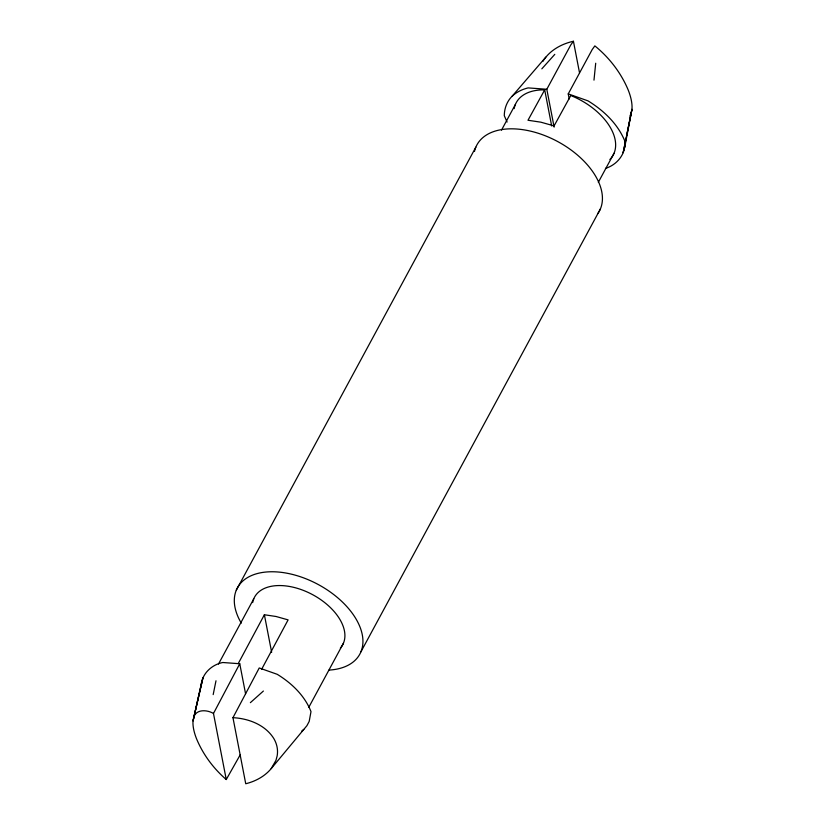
<?xml version="1.0" encoding="UTF-8"?>
<svg xmlns="http://www.w3.org/2000/svg" width="825" height="825" viewBox="0 0 825 825"><rect width="100%" height="100%" fill="white"/><g stroke="black" fill="none" stroke-linecap="round" stroke-linejoin="round"><path stroke-width="1.24" d="M201.218 686.524C201.135 674.438 211.365 664.723 222.76 662.506L239.755 663.743L245.582 693.835M626.185 137.827L623.174 152.697L624.68 147.51L625.164 141.9C618.255 124.286 603.91 110.602 588.029 100.877L568.239 93.895L592.175 49.613L594.846 45.891C609.293 57.606 621.039 72.837 628.217 90.028A57.575 24.554 49.5 0 1 631.95 109.302L623.174 152.697C619.998 160.267 613.233 165.99 605.457 168.434M593.979 80.138L595.702 63.226M201.547 682.708L193.029 720.967L202.909 677.985L193.029 720.967A51.655 21.079 51.2 0 0 196.422 738.488C202.888 754.277 213.355 768.395 226.256 779.532L240.292 754.689M624.68 147.51L631.95 109.302L626.691 135.341M213.18 694.609L215.995 680.78M193.617 717.698C195.917 708.819 207.157 709.696 213.479 713.46L226.256 779.532M213.479 713.46L239.755 663.743M232.959 717.678L259.236 667.961L277.231 674.314C291.668 683.152 304.703 695.599 310.994 711.604L309.189 721.421L306.921 725.68L271.208 768.611C264.753 776.377 255.451 781.368 245.737 783.75L232.959 717.678C248.521 718.441 265.155 724.783 273.756 738.447A51.655 35.413 -0.7 0 1 277.138 755.968L275.952 760.361L271.208 768.611M629.97 115.985L631.269 112.942M238.446 663.176L264.382 614.749L276.086 616.502L288.1 619.884L261.556 669.436M236.311 590.153L475.808 147.221M501.487 130.154L515.398 104.424M218.501 664.032L253.78 598.795M554.132 127.122L546.81 89.255L570.756 44.973L573.427 41.25L579.48 72.579M308.808 707.273L343.468 643.149M598.331 182.304L614.058 153.223M360.938 651.791L600.435 208.859M551.688 125.998L544.696 89.873L527.99 120.254L540.86 122.183L554.08 125.905L570.787 95.525A55.1 32.773 28.4 0 1 609.912 159.483M542.85 61.442C549.388 50.552 561.289 43.952 573.427 41.25M545.83 57.121L512.201 96.133C506.993 101.269 504.302 108.467 504.292 115.717L507.086 122.038M541.829 68.846L554.792 54.357M250.367 702.663L263.392 691.041M512.201 96.133C516.656 92.018 522.225 89.306 528.103 87.904L546.81 89.255M301.837 730.971L303.806 729.403M568.239 93.895L569.209 98.948M264.382 614.749L271.652 652.317M241.282 623.102A69.599 41.394 28.4 0 1 269.094 571.818A69.599 41.394 28.4 0 1 355.534 618.131A69.599 41.394 28.4 0 1 328.989 670.086M474.488 151.398A69.599 41.394 28.4 0 1 554.854 140.075A69.599 41.394 28.4 0 1 597.816 213.603M514.181 108.601A55.1 32.773 28.4 0 1 544.696 89.873M252.667 602.58A50.088 29.793 28.4 0 1 311.541 594.093A50.088 29.793 28.4 0 1 340.374 648.11"/></g></svg>
